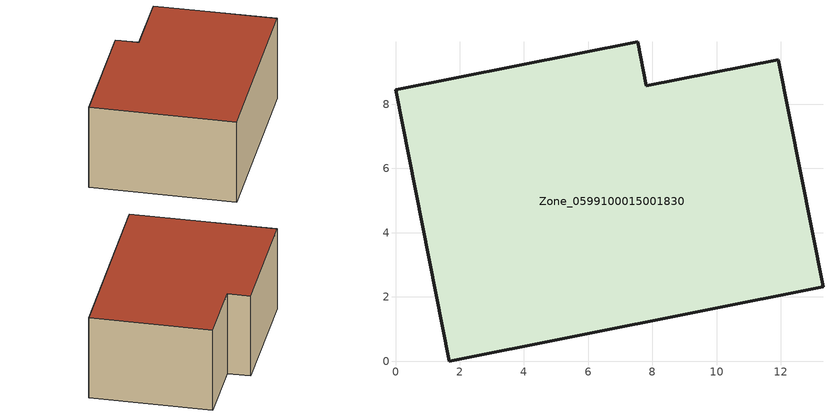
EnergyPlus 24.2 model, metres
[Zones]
Zone_0599100015001830
 floor ground (C_G): 1.67,0 0,8.45 7.54,9.94 7.81,8.58 11.91,9.39 13.31,2.31 z0.86
 wall outside (C_F): 7.81,8.58 7.54,9.94 0,8.45 1.67,0 13.31,2.31 11.91,9.39 7.81,8.58 z0.86:6.16
 roof outside (C_R): 13.31,2.31 11.91,9.39 7.81,8.58 7.54,9.94 0,8.45 1.67,0 z6.16
[BUILDING]
Pand.0599100015001830: North Axis=0; Terrain=City; Loads Convergence Tolerance Value=0.04; Temperature Convergence Tolerance Value=0.4; Solar Distribution=FullExterior; Maximum Number of Warmup Days=25; Minimum Number of Warmup Days=1
[Site:Location]
Rotterdam.The.Hague.AP_ZH_NLD Design_Conditions: Latitude=51.96; Longitude=4.45; Time Zone=1; Elevation=-4.5
[SITE:GROUNDTEMPERATURE:BUILDINGSURFACE]
18, 18, 18, 18, 18, 18, 18, 18, 18, 18, 18, 18
[MATERIAL] Thermal Absorptance=0.9; Solar Absorptance=0.7; Visible Absorptance=0.7
Name | Roughness | Thickness | Conductivity | Density | Specific Heat
G.D.1965 | MediumSmooth | 0.15 | 1 | 540 | 1210
F.D.1965 | Rough | 0.3 | 0.857143 | 1920 | 840
R.D.1965 | MediumRough | 0.2 | 0.08 | 1500 | 1000
[CONSTRUCTION]
C_G: G.D.1965
C_F: F.D.1965
C_R: R.D.1965
[ZONE]
Zone_0599100015001830: Type=1; Multiplier=1; Ceiling Height=Autocalculate; Volume=Autocalculate; Floor Area=autocalculate; Part of Total Floor Area=Yes
[ZONEINFILTRATION:DESIGNFLOWRATE]
Infil_Zone_0599100015001830: Zone or ZoneList or Space or SpaceList=Zone_0599100015001830; Schedule=AlwaysOn; Design Flow Rate Calculation Method=Flow/Area; Flow Rate per Floor Area=0.0042; Constant Term Coefficient=1; Temperature Term Coefficient=0; Velocity Term Coefficient=0; Velocity Squared Term Coefficient=0
[HVACTEMPLATE:ZONE:IDEALLOADSAIRSYSTEM]
Zone_0599100015001830: Maximum Heating Supply Air Temperature=50; Minimum Cooling Supply Air Temperature=13; Maximum Heating Supply Air Humidity Ratio=0.0156; Minimum Cooling Supply Air Humidity Ratio=0.0077; Heating Limit=NoLimit; Cooling Limit=NoLimit; Dehumidification Control Type=ConstantSensibleHeatRatio; Cooling Sensible Heat Ratio=0.7; Dehumidification Setpoint=60; Humidification Control Type=None; Humidification Setpoint=30; Outdoor Air Method=None; Outdoor Air Flow Rate per Person=0.00944; Outdoor Air Flow Rate per Zone Floor Area=0; Outdoor Air Flow Rate per Zone=0; Demand Controlled Ventilation Type=None; Outdoor Air Economizer Type=NoEconomizer; Heat Recovery Type=None; Sensible Heat Recovery Effectiveness=0.7; Latent Heat Recovery Effectiveness=0.65
[ZONECONTROL:THERMOSTAT]
ThermostatControl_Zone_0599100015001830: Zone or ZoneList=Zone_0599100015001830; Control Type Schedule=DualSetpointControlType; Control 1=Thermostat_Zone_0599100015001830; Temperature Difference Between Cutout And Setpoint=0
[THERMOSTATSETPOINT:DUALSETPOINT]
Thermostat_Zone_0599100015001830: Heating Setpoint Temperature Schedule=HeatingSetpoint_Zone_0599100015001830; Cooling Setpoint Temperature Schedule=CoolingSetpoint_Zone_0599100015001830
[SCHEDULE:COMPACT]
HeatingSetpoint_Zone_0599100015001830: Through: 12/31, For: AllDays, Until: 24:00, 21
CoolingSetpoint_Zone_0599100015001830: Through: 12/31, For: AllDays, Until: 24:00, 24
DualSetpointControlType: Through: 12/31, For: AllDays, Until: 24:00, 4
AlwaysOn: Through: 12/31, For: AllDays, Until: 24:00, 1
